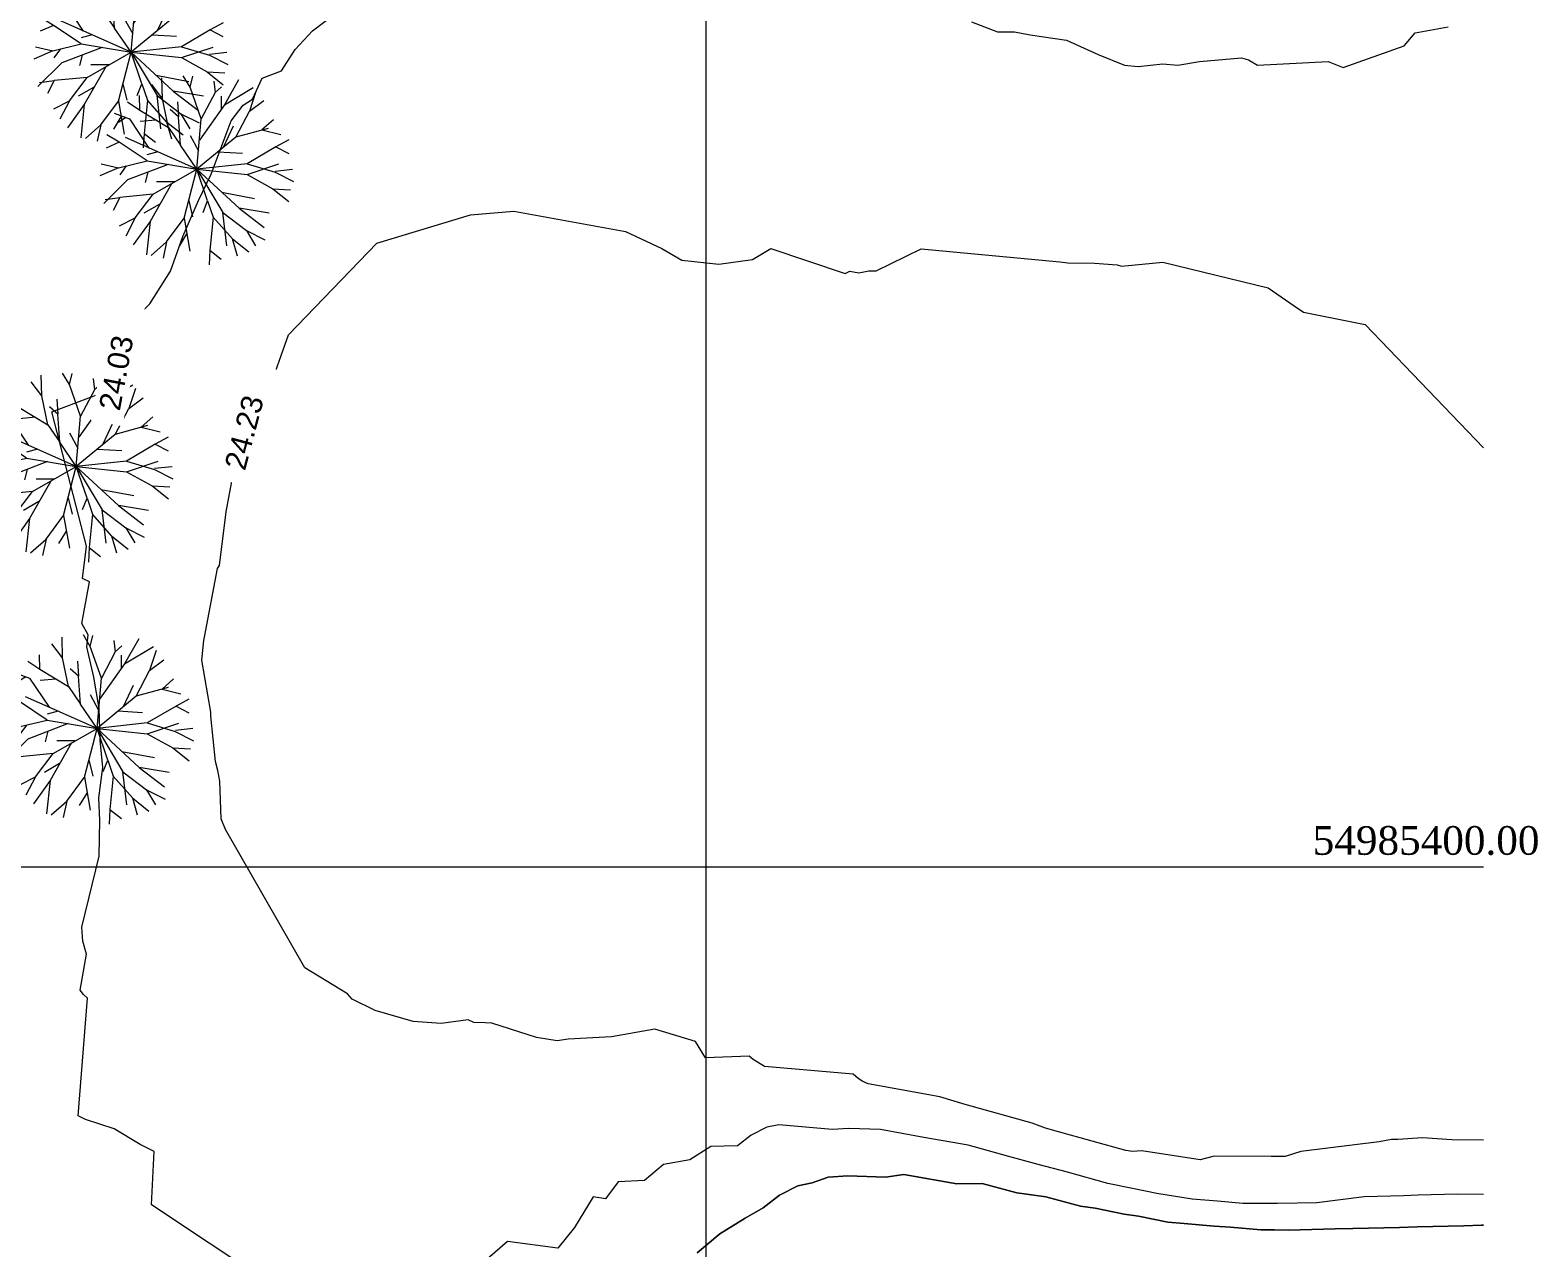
# Model space of a CAD drawing. Header units: metres. Extents: x -207 to 292, y -187 to 169.
# Drawn here: x 164.3 to 243.4, y -101 to -37.2 of the extents above; entities that cross this region are included whole.
import ezdxf

# ---------------------------------------------------------------- set-up
doc = ezdxf.new("R2010")
doc.units = ezdxf.units.M
for name, color, linetype, lineweight in [('arboles y arbustos', 7, 'Continuous', 9), ('C-TOPO-LABL', 7, 'Continuous', 9), ('C-TOPO-MAJR', 7, 'Continuous', 35), ('C-TOPO-MINR', 7, 'Continuous', 9), ('grilla', 7, 'Continuous', 9)]:
    doc.layers.add(name, color=color, linetype=linetype, lineweight=lineweight)
doc.layers.add('PR10-ARQ-PL-001-Emplazamiento-C-1_dwg', color=7, linetype='Continuous', lineweight=9, true_color=0x767676)
doc.layers.add('TEXTO', color=5, linetype='Continuous', lineweight=9, true_color=0x0000ff)
doc.styles.add('Arial_2', font='arial.ttf', dxfattribs={"height": 1.125})
doc.styles.add('Times New Roman_2', font='times.ttf', dxfattribs={"height": 1.5})

# ---------------------------------------------------------------- blocks, each defined once
blk = doc.blocks.new('PR10-ARQ-PL-001-Emplazamiento-C-1_dwg_PR10-ARQ-PL-001-Emplazamiento-WIP-A_dwg_arbolito2-671575-PLANTA EMPLAZAMIENTO-674710-PLANTA EMPLAZAMIENTO ACTUALIZADO')
at = {"layer": 'arboles y arbustos'}
for p, q in [((79, 3660), (-283, 4264)), ((-1368, 3061), (-1929, 3801)), ((1704, 3199), (1704, 2495)), ((3531, 3446), (3194, 2410)), ((1878, 2746), (565, 895)), ((-3295, 2076), (-3678, 1817)), ((-2547, 1888), (-1721, 1960)), ((2336, 1620), (1807, 496)), ((76, 1135), (516, 326)), ((-3637, 777), (-4331, 473)), ((-1609, 271), (-2183, 115)), ((2821, 188), (1534, 261)), ((-3676, -555), (-4665, -988)), ((-3269, -458), (-3616, -929)), ((-2140, -787), (-2280, -1329)), ((3068, -911), (4732, -361)), ((5457, -647), (4542, -746)), ((-716, -1292), (-1676, -1292)), ((-4369, -2226), (-3610, -2120)), ((6, -2283), (211, -3139)), ((1739, -1838), (3454, -2164)), ((4413, -1655), (5341, -1707)), ((-2328, -2920), (-1527, -2458)), ((-2796, -3175), (-3300, -4141)), ((-2023, -3367), (-2208, -5117)), ((3034, -3854), (4001, -4335)), ((-1156, -4443), (-1342, -5303)), ((-482, -4668), (-87, -4026)), ((1114, -4886), (1071, -5652))]:
    blk.add_line(p, q, dxfattribs=at)
at = {"layer": 'arboles y arbustos', "flags": 128}
for points in [[(-2560, 2465), (-1063, 1554), (-1368, 3061), (-1401, 4150)], [(1385, 3388), (661, 2007), (79, 3660), (221, 4243)], [(1322, 3974), (1385, 3388), (1728, 3690)], [(2623, 4059), (1878, 2746), (3390, 3652)], [(-3197, 2891), (-2560, 2465), (-2576, 3223)], [(-589, 2897), (-531, 2106), (-968, 2495)], [(4172, 1505), (2480, 1049), (3194, 2410), (3940, 2964)], [(-3908, 2302), (-3099, 2004), (-2078, 473)], [(-1063, 1554), (-433, 633), (-531, 2106)], [(2480, 1049), (433, -633), (661, 2007)], [(4449, 1960), (3842, 1426), (4838, 1183)], [(-4583, -358), (-3676, -555), (-2181, -197), (-3637, 777), (-4292, 1176)], [(-2181, -197), (433, -633), (-3312, 1026)], [(5254, 901), (4577, 540), (5249, 185)], [(-1866, -1951), (433, -633), (-433, 633)], [(4577, 540), (3067, -348), (433, -633), (2646, -2675)], [(-1080, -381), (-3199, -1193), (-4453, -2432)], [(-230, -3198), (433, -633), (1795, -2906)], [(997, -2297), (433, -633), (3068, -911), (4413, -1655), (5264, -2335)], [(3067, -348), (4539, -791), (5502, -1281)], [(-898, -1396), (-2023, -3367), (-2901, -4596)], [(-3623, -3597), (-2796, -3175), (-1866, -1951), (-3610, -2120), (-3954, -2795)], [(757, -2895), (997, -2297), (1284, -3142)], [(2305, -4291), (1284, -3142), (1114, -4886), (1710, -5354)], [(1996, -4647), (1795, -2906), (3034, -3854), (3507, -4643)], [(4224, -2938), (2646, -2675), (3965, -3695)], [(-1963, -5161), (-1156, -4443), (-230, -3198), (68, -4925)], [(2561, -5184), (2305, -4291), (3157, -4971)]]:
    blk.add_lwpolyline(points, dxfattribs=at)
blk = doc.blocks.new('PR10-ARQ-PL-001-Emplazamiento-C-1_dwg-674643-PLANTA EMPLAZAMIENTO ACTUALIZADO')
at = {"layer": 'C-TOPO-MAJR', "color": 1, "lineweight": 9, "true_color": 0xff0000, "flags": 128}
blk.add_lwpolyline([(240.531, -99.847), (240.425, -99.85), (239.5, -99.876), (237.049, -99.932), (236.124, -99.958), (233.674, -100.015), (232.748, -100.041), (230.298, -100.097), (229.574, -100.093), (228.85, -100.089), (227.268, -99.955), (226.411, -99.89), (224.829, -99.756), (223.973, -99.691), (222.443, -99.377), (221.687, -99.269), (220.158, -98.954), (219.401, -98.846), (217.575, -98.361), (216.819, -98.253), (216.063, -98.145), (214.237, -97.66), (212.913, -97.669), (210.138, -97.18), (209.172, -97.331), (207.188, -97.258), (206.157, -97.328), (205.321, -97.623), (204.574, -97.78), (203.603, -98.278), (202.744, -98.933), (201.803, -99.48), (200.487, -100.294), (199.29, -101.292)], dxfattribs=at)
at = {"layer": 'C-TOPO-MINR', "color": 9, "true_color": 0xc0c0c0, "flags": 128}
for points in [[(240.531, -98.239), (239.173, -98.215), (237.114, -98.262), (236.333, -98.31), (234.274, -98.357), (231.785, -98.663), (229.726, -98.71), (227.917, -98.698), (226.588, -98.586), (225.259, -98.473), (223.406, -98.185), (222.121, -97.921), (220.836, -97.657), (218.709, -97.064), (217.174, -96.656), (215.639, -96.248), (213.512, -95.656), (211.18, -95.244), (208.909, -94.828), (207.241, -94.767), (206.374, -94.826), (203.572, -94.577), (202.945, -94.709), (202.129, -95.128), (201.407, -95.678), (200.016, -95.727), (198.91, -96.411), (197.531, -96.662), (196.525, -97.501), (195.152, -97.567), (194.489, -98.465), (193.83, -98.351), (192.856, -99.966), (191.975, -101.039), (189.342, -100.694), (187.756, -102.084)], [(179.746, -104.804), (170.67, -98.768), (170.805, -95.972), (170.076, -95.616), (168.717, -94.793), (167.214, -94.303), (166.823, -94.117), (167.323, -87.942), (167.101, -87.758), (166.934, -87.523), (167.266, -85.634), (167.065, -84.959), (167.014, -84.217), (167.932, -80.502), (167.954, -78.631), (167.903, -77.442), (168.118, -75.852), (167.972, -74.426), (167.928, -72.763), (167.641, -71.11), (167.28, -69.524), (167.35, -68.903), (167.023, -68.297), (167.427, -66.122), (167.047, -65.938), (167.254, -64.244), (165.442, -57.214), (168.678, -55.987), (168.883, -54.902), (169.278, -54.803), (169.983, -52.132), (170.583, -51.548), (171.66, -49.835), (172.31, -48.018), (173.141, -46.132), (173.806, -44.75), (174.846, -41.95), (175.482, -41.143), (175.973, -40.815), (176.476, -39.717), (177.482, -39.332), (178.206, -38.212), (179.123, -37.243), (180.546, -36.149)], [(213.684, -36.767), (215.047, -37.289), (215.935, -37.292), (216.752, -37.453), (218.668, -37.725), (220.32, -38.485), (221.698, -39.046), (222.415, -39.103), (223.723, -38.97), (224.494, -39.038), (225.631, -38.853), (227.843, -38.662), (228.203, -38.756), (228.675, -39.038), (232.384, -38.854), (233.179, -39.157), (236.366, -38.023), (236.956, -37.353), (238.682, -37.028)], [(240.531, -95.393), (238.871, -95.364), (237.338, -95.265), (236.046, -95.344), (235.709, -95.354), (235.065, -95.478), (230.946, -95.984), (230.124, -96.237), (229.403, -96.24), (226.411, -96.22), (225.67, -96.418), (222.606, -95.942), (222.117, -95.978), (221.766, -95.936), (218.246, -94.955), (217.566, -94.764), (216.869, -94.493), (213.349, -93.513), (212.024, -93.116), (208.266, -92.427), (207.979, -92.308), (207.736, -92.156), (207.464, -91.933), (202.827, -91.521), (202.236, -91.152), (202.022, -90.984), (199.721, -91.064), (199.212, -90.211), (197.074, -89.561), (194.793, -89.977), (192.521, -90.086), (191.947, -90.188), (190.856, -89.998), (188.528, -89.253), (188.178, -89.242), (187.569, -89.22), (187.281, -89.08), (185.862, -89.277), (184.393, -89.163), (182.398, -88.59), (181.192, -88.001), (180.958, -87.718), (178.71, -86.357), (174.55, -79.105), (174.332, -78.542), (174.248, -76.575), (174.15, -76.015), (174.028, -75.53), (173.787, -73.171), (173.783, -72.961), (173.308, -70.226), (173.423, -69.199), (173.457, -69.027), (174.126, -65.43), (174.239, -65.26), (174.581, -62.459), (174.92, -60.664), (176.086, -56.244), (176.19, -56.23), (176.791, -56.177), (177.865, -53.171), (182.495, -48.369), (187.409, -46.887), (189.674, -46.697), (195.448, -47.748), (195.537, -47.765), (197.431, -48.645), (198.482, -49.261), (200.425, -49.465), (202.188, -49.226), (203.161, -48.645), (207.056, -49.953), (207.304, -49.841), (207.77, -49.933), (208.302, -49.822), (208.684, -49.813), (211.045, -48.674), (218.317, -49.353), (218.725, -49.405), (220.125, -49.417), (221.312, -49.512), (221.555, -49.579), (223.718, -49.36), (229.24, -50.711), (230.597, -51.663), (231.093, -51.994), (234.322, -52.635), (240.531, -59.092)]]:
    blk.add_lwpolyline(points, dxfattribs=at)
at = {"layer": 'grilla'}
for p, q in [((199.742, 166.258), (199.742, -186.737)), ((240.531, -81.082), (-203.992, -81.082))]:
    blk.add_line(p, q, dxfattribs=at)
at = {"xscale": 0.001, "yscale": 0.001, "zscale": 0.001}
for p in [(169.17, -37.729), (172.618, -43.859), (166.294, -59.44), (167.38, -73.17)]:
    blk.add_blockref('PR10-ARQ-PL-001-Emplazamiento-C-1_dwg_PR10-ARQ-PL-001-Emplazamiento-WIP-A_dwg_arbolito2-671575-PLANTA EMPLAZAMIENTO-674710-PLANTA EMPLAZAMIENTO ACTUALIZADO', p, dxfattribs=at)
at = {"layer": 'C-TOPO-LABL', "char_height": 1.125, "width": 5.2338, "attachment_point": 1, "line_spacing_factor": 0.941778, "style": 'Arial_2'}
for s, insert, rotation in [(' 24.03', (167.826, -57.425), 79.31537), (' 24.23', (174.38, -60.477), 75.2221)]:
    blk.add_mtext(s, dxfattribs=dict(at, insert=insert, rotation=rotation))
at = {"layer": 'TEXTO', "color": 7, "insert": (231.575, -78.927), "char_height": 1.5, "width": 14.24647, "attachment_point": 1, "line_spacing_factor": 1.029793, "style": 'Times New Roman_2'}
blk.add_mtext('54985400.00', dxfattribs=at)

msp = doc.modelspace()

# ---------------------------------------------------------------- linework, layer by layer
at = {"layer": 'C-TOPO-MAJR', "color": 1, "lineweight": 9, "true_color": 0xff0000, "flags": 128}
msp.add_lwpolyline([(199.29, -101.292), (200.487, -100.294), (201.803, -99.48), (202.744, -98.933), (203.603, -98.278), (204.574, -97.78), (205.321, -97.623), (206.157, -97.328), (207.188, -97.258), (209.172, -97.331), (210.138, -97.18), (212.913, -97.669), (214.237, -97.66), (216.063, -98.145), (216.819, -98.253), (217.575, -98.361), (219.401, -98.846), (220.158, -98.954), (221.687, -99.269), (222.443, -99.377), (223.973, -99.691), (224.829, -99.756), (226.411, -99.89), (227.268, -99.955), (228.85, -100.089), (229.574, -100.093), (230.298, -100.097), (232.748, -100.041), (233.674, -100.015), (236.124, -99.958), (237.049, -99.932), (239.5, -99.876), (240.425, -99.85), (240.531, -99.847)], dxfattribs=at)
at = {"layer": 'C-TOPO-MINR', "color": 9, "true_color": 0xc0c0c0, "flags": 128}
for points in [[(167.065, -84.959), (167.014, -84.217), (167.932, -80.502), (167.954, -78.631), (167.903, -77.442), (168.118, -75.852), (167.972, -74.426), (167.928, -72.763), (167.641, -71.11), (167.28, -69.524), (167.35, -68.903), (167.023, -68.297), (167.427, -66.122), (167.047, -65.938), (167.254, -64.244), (165.442, -57.214), (168.678, -55.987), (168.883, -54.902), (169.278, -54.803), (169.983, -52.132), (170.583, -51.548), (171.66, -49.835), (172.31, -48.018), (173.141, -46.132), (173.806, -44.75), (174.846, -41.95), (175.482, -41.143), (175.973, -40.815), (176.476, -39.717), (177.482, -39.332), (178.206, -38.212), (179.123, -37.243), (180.546, -36.149)], [(213.684, -36.767), (215.047, -37.289), (215.935, -37.292), (216.752, -37.453), (218.668, -37.725), (220.32, -38.485), (221.698, -39.046), (222.415, -39.103), (223.723, -38.97), (224.494, -39.038), (225.631, -38.853), (227.843, -38.662), (228.203, -38.756), (228.675, -39.038), (232.384, -38.854), (233.179, -39.157), (236.366, -38.023), (236.956, -37.353), (238.682, -37.028)], [(174.028, -75.53), (173.787, -73.171), (173.783, -72.961), (173.308, -70.226), (173.423, -69.199), (173.457, -69.027), (174.126, -65.43), (174.239, -65.26), (174.581, -62.459), (174.92, -60.664), (176.086, -56.244), (176.19, -56.23), (176.791, -56.177), (177.865, -53.171), (182.495, -48.369), (187.409, -46.887), (189.674, -46.697), (195.448, -47.748), (195.537, -47.765), (197.431, -48.645), (198.482, -49.261), (200.425, -49.465), (202.188, -49.226), (203.161, -48.645), (207.056, -49.953), (207.304, -49.841), (207.77, -49.933), (208.302, -49.822), (208.684, -49.813), (211.045, -48.674), (218.317, -49.353), (218.725, -49.405), (220.125, -49.417), (221.312, -49.512), (221.555, -49.579), (223.718, -49.36), (229.24, -50.711), (230.597, -51.663), (231.093, -51.994), (234.322, -52.635), (240.531, -59.092)], [(240.531, -95.393), (238.871, -95.364), (237.338, -95.265), (236.046, -95.344), (235.709, -95.354), (235.065, -95.478), (230.946, -95.984), (230.124, -96.237), (229.403, -96.24), (226.411, -96.22), (225.67, -96.418), (222.606, -95.942), (222.117, -95.978), (221.766, -95.936), (218.246, -94.955), (217.566, -94.764), (216.869, -94.493), (213.349, -93.513), (212.024, -93.116), (208.266, -92.427), (207.979, -92.308), (207.736, -92.156), (207.464, -91.933), (202.827, -91.521), (202.236, -91.152), (202.022, -90.984), (199.721, -91.064), (199.212, -90.211), (197.074, -89.561), (194.793, -89.977), (192.521, -90.086), (191.947, -90.188), (190.856, -89.998), (188.528, -89.253), (188.178, -89.242), (187.569, -89.22), (187.281, -89.08), (185.862, -89.277), (184.393, -89.163), (182.398, -88.59), (181.192, -88.001), (180.958, -87.718), (178.71, -86.357), (174.55, -79.105), (174.332, -78.542), (174.248, -76.575), (174.15, -76.015), (174.028, -75.53)], [(179.746, -104.804), (170.67, -98.768), (170.805, -95.972), (170.076, -95.616), (168.717, -94.793), (167.214, -94.303), (166.823, -94.117), (167.323, -87.942), (167.101, -87.758), (166.934, -87.523), (167.266, -85.634), (167.065, -84.959)], [(240.531, -98.239), (239.173, -98.215), (237.114, -98.262), (236.333, -98.31), (234.274, -98.357), (231.785, -98.663), (229.726, -98.71), (227.917, -98.698), (226.588, -98.586), (225.259, -98.473), (223.406, -98.185), (222.121, -97.921), (220.836, -97.657), (218.709, -97.064), (217.174, -96.656), (215.639, -96.248), (213.512, -95.656), (211.18, -95.244), (208.909, -94.828), (207.241, -94.767), (206.374, -94.826), (203.572, -94.577), (202.945, -94.709), (202.129, -95.128), (201.407, -95.678), (200.016, -95.727), (198.91, -96.411), (197.531, -96.662), (196.525, -97.501), (195.152, -97.567), (194.489, -98.465), (193.83, -98.351), (192.856, -99.966), (191.975, -101.039), (189.342, -100.694), (187.756, -102.084)]]:
    msp.add_lwpolyline(points, dxfattribs=at)

# ---------------------------------------------------------------- block references
at = {"layer": 'PR10-ARQ-PL-001-Emplazamiento-C-1_dwg', "color": 7}
msp.add_blockref('PR10-ARQ-PL-001-Emplazamiento-C-1_dwg-674643-PLANTA EMPLAZAMIENTO ACTUALIZADO', (0, 0), dxfattribs=at)

# ---------------------------------------------------------------- next in the draw order: texts
at = {"layer": 'C-TOPO-LABL', "char_height": 1.125, "width": 5.74249, "attachment_point": 1, "line_spacing_factor": 0.941778, "style": 'Arial_2', "bg_fill": 3, "box_fill_scale": 1.25, "bg_fill_color": 256, "bg_fill_true_color": 13158600, "bg_fill_transparency": 0}
for s, insert, rotation in [(' 24.03 ', (167.819, -57.424), 79.31537), (' 24.23 ', (174.372, -60.476), 75.2221)]:
    msp.add_mtext(s, dxfattribs=dict(at, insert=insert, rotation=rotation))

doc.saveas('drawing.dxf')
